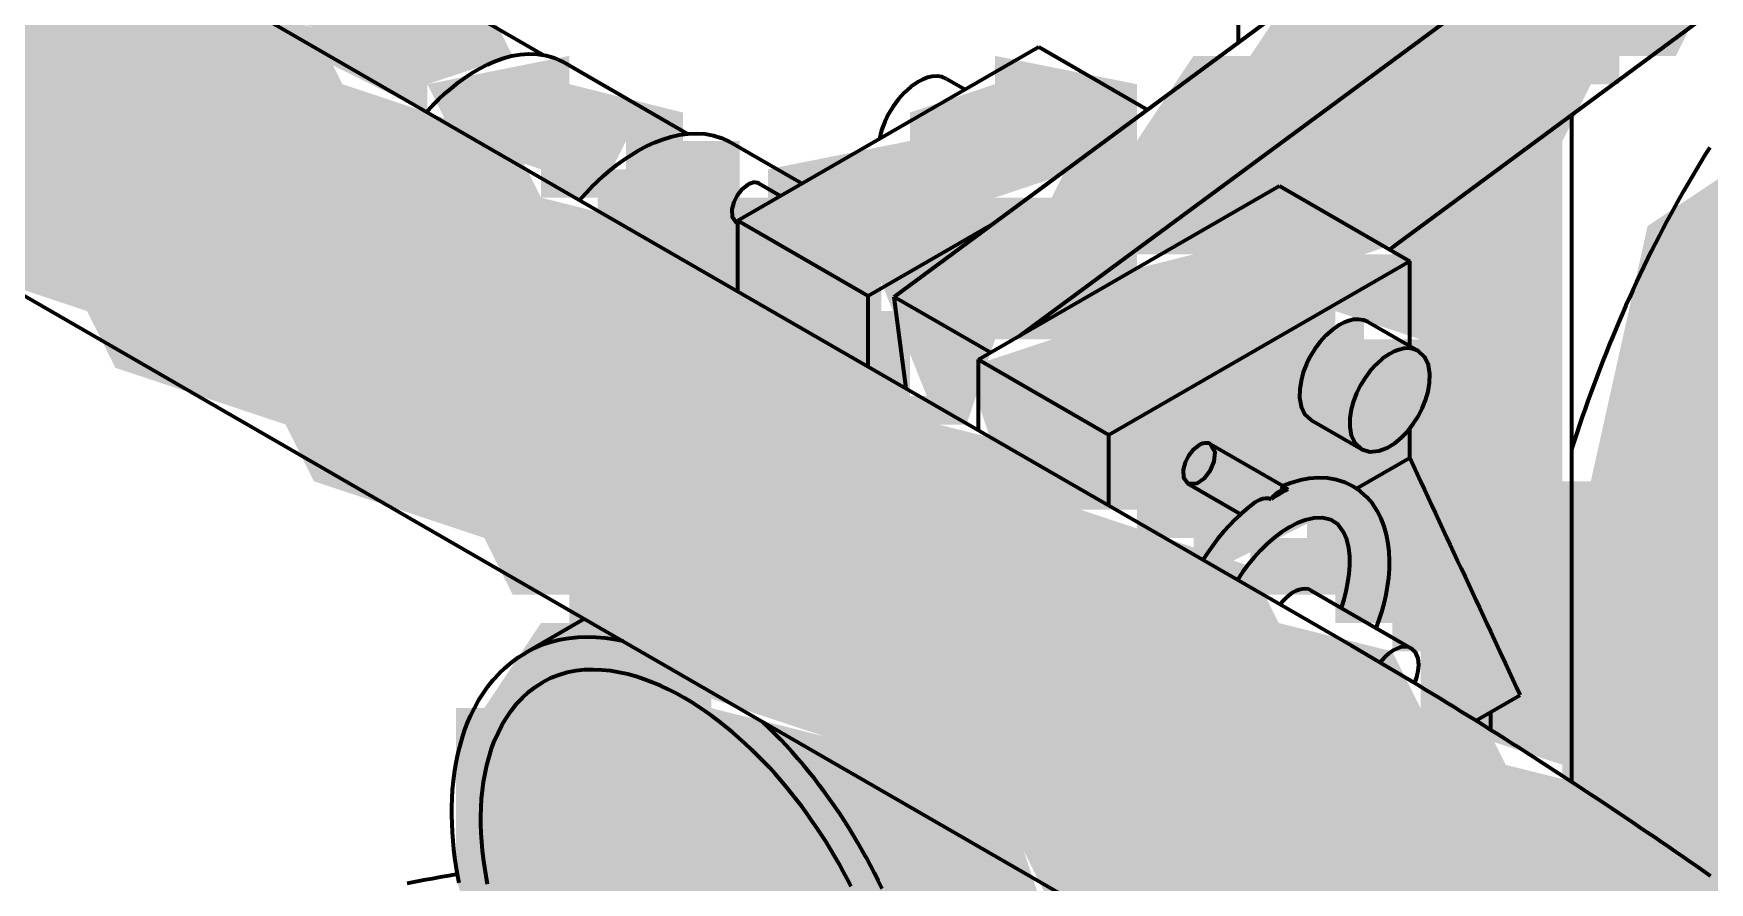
# Model space of a CAD drawing. Header units: millimetres. Extents: x 0 to 420, y 0 to 297.
# Drawn here: x 226.53 to 232.44, y 232.65 to 235.65 of the extents above; entities that cross this region are included whole.
import ezdxf

# ---------------------------------------------------------------- set-up
doc = ezdxf.new("R2010")
doc.units = ezdxf.units.MM
doc.layers.add('01-VISIBLE', color=7, linetype='CONTINUOUS', lineweight=70)
doc.layers.add('13-GRAFICA', color=30, linetype='CONTINUOUS', lineweight=18)

msp = doc.modelspace()

# ---------------------------------------------------------------- hatches: boundary and pattern name
at = {"layer": '13-GRAFICA', "true_color": 0x202020}
h = msp.add_hatch(color=7, dxfattribs=at)
h.dxf.hatch_style = 1
h.paths.add_polyline_path([(226.9185, 235.8682), (226.7185, 236.1682), (226.8185, 236.1682), (226.9185, 236.5682), (227.3185, 236.8682), (227.3185, 237.0682), (227.6185, 237.2682), (227.6185, 237.4682), (227.9185, 237.6682), (227.9185, 237.8682), (228.2185, 238.0682), (228.2185, 238.2682), (228.5185, 238.4682), (228.5185, 238.6682), (228.9185, 238.9682), (228.9185, 239.1682), (229.0185, 239.1682), (229.4185, 239.6682), (229.6185, 239.6682), (229.6185, 239.7682), (229.9185, 239.8682), (229.9185, 239.9682), (230.9185, 239.9682), (231.2185, 239.5682), (231.4185, 239.5682), (231.4185, 239.3682), (231.5185, 239.3682), (231.5185, 239.1682), (231.6185, 239.1682), (231.6185, 238.9682), (231.7185, 238.9682), (231.7185, 238.6682), (231.8185, 238.6682), (231.8185, 238.1682), (231.9185, 238.1682), (231.9185, 236.4682), (231.8185, 236.4682), (231.6185, 236.1682), (231.4185, 236.1682), (231.4185, 236.0682), (231.1185, 236.0682), (231.1185, 236.1682), (230.8185, 236.2682), (230.7185, 238.1682), (230.6185, 238.1682), (230.5185, 238.7682), (230.3185, 238.8682), (230.3185, 238.7682), (229.6185, 238.1682), (229.6185, 237.9682), (229.3185, 237.7682), (229.3185, 237.5682), (229.0185, 237.3682), (229.0185, 237.1682), (228.6185, 236.8682), (228.6185, 236.6682), (228.3185, 236.4682), (228.3185, 236.2682), (228.0185, 236.0682), (227.9185, 235.7682), (228.1185, 235.7682), (228.2185, 235.5682), (227.9185, 235.4682), (227.9185, 235.3682), (227.5185, 235.5682), (227.5185, 235.6682)])
at = {"layer": '13-GRAFICA', "true_color": 0xb21820}
h = msp.add_hatch(color=7, dxfattribs=at)
h.dxf.hatch_style = 1
h.paths.add_polyline_path([(229.7185, 234.2682), (229.5185, 234.7682), (229.7185, 234.7682), (229.9185, 235.0682), (230.1185, 235.0682), (230.2185, 235.2682), (230.4185, 235.2682), (230.6185, 235.5682), (230.8185, 235.5682), (231.0185, 235.8682), (231.2185, 235.8682), (231.4185, 236.1682), (231.6185, 236.1682), (231.6185, 236.2682), (231.7185, 236.2682), (231.8185, 236.4682), (232.0185, 236.4682), (232.2185, 236.7682), (232.4185, 236.7682), (232.4185, 236.8682), (232.7185, 236.9682), (232.9185, 237.2682), (233.1185, 237.2682), (233.3185, 237.5682), (233.5185, 237.5682), (233.7185, 237.8682), (233.9185, 237.8682), (234.1185, 238.1682), (234.3185, 238.1682), (234.4185, 238.3682), (234.2185, 238.3682), (234.1185, 238.7682), (234.2185, 238.7682), (234.2185, 239.0682), (234.3185, 239.0682), (234.5185, 239.3682), (234.8185, 239.3682), (234.8185, 239.2682), (235.4185, 239.0682), (235.5185, 238.8682), (235.9185, 238.7682), (236.0185, 238.5682), (236.4185, 238.4682), (236.5185, 238.0682), (236.4185, 238.0682), (236.4185, 237.7682), (236.3185, 237.7682), (236.1185, 237.4682), (235.8185, 237.4682), (235.8185, 237.5682), (235.6185, 237.5682), (235.6185, 237.6682), (235.4185, 237.6682), (235.4185, 237.7682), (235.1185, 237.7682), (234.9185, 237.4682), (234.7185, 237.4682), (234.6185, 237.2682), (234.4185, 237.2682), (234.2185, 236.9682), (234.0185, 236.9682), (233.8185, 236.6682), (233.6185, 236.6682), (233.4185, 236.3682), (233.2185, 236.3682), (233.2185, 236.2682), (233.1185, 236.2682), (233.0185, 236.0682), (232.8185, 236.0682), (232.6185, 235.7682), (232.4185, 235.7682), (232.3185, 235.5682), (232.1185, 235.5682), (232.1185, 235.4682), (232.0185, 235.4682), (231.9185, 235.2682), (231.7185, 235.2682), (231.5185, 234.9682), (231.2185, 234.8682), (231.1185, 235.0682), (230.7185, 235.0682), (230.6185, 234.8682), (230.4185, 234.8682), (230.4185, 234.7682), (230.2185, 234.7682), (230.1185, 234.5682), (229.9185, 234.5682), (229.8185, 234.2682)])
h = msp.add_hatch(color=7, dxfattribs=at)
h.dxf.hatch_style = 1
h.paths.add_polyline_path([(222.2185, 228.7682), (222.2185, 233.9682), (222.1185, 233.9682), (222.1185, 234.6682), (222.0185, 234.6682), (222.0185, 234.9682), (221.8185, 235.0682), (221.7185, 235.4682), (221.4185, 235.6682), (221.4185, 235.8682), (221.2185, 235.9682), (221.2185, 236.1682), (220.9185, 236.3682), (220.8185, 236.7682), (220.6185, 236.8682), (220.6185, 237.0682), (220.5185, 237.0682), (220.5185, 237.2682), (220.4185, 237.2682), (220.4185, 237.6682), (220.3185, 237.6682), (220.3185, 237.9682), (220.4185, 237.9682), (220.5185, 238.3682), (220.6185, 238.3682), (220.8185, 238.6682), (221.2185, 238.6682), (221.2185, 238.7682), (222.0185, 238.6682), (222.0185, 238.5682), (222.2185, 238.5682), (222.2185, 238.4682), (222.5185, 238.4682), (222.5185, 238.3682), (222.7185, 238.3682), (222.7185, 238.2682), (222.9185, 238.2682), (222.9185, 238.1682), (223.1185, 238.1682), (223.1185, 238.0682), (223.7185, 237.8682), (223.8185, 237.6682), (224.2185, 237.5682), (224.3185, 237.3682), (224.9185, 237.1682), (225.0185, 236.9682), (225.6185, 236.7682), (225.7185, 236.5682), (226.1185, 236.4682), (226.2185, 236.2682), (226.8185, 236.0682), (226.9185, 235.8682), (227.1185, 235.8682), (227.1185, 235.7682), (227.5185, 235.6682), (227.6185, 235.4682), (228.2185, 235.2682), (228.3185, 235.0682), (228.7185, 234.9682), (228.8185, 234.7682), (229.4185, 234.5682), (229.5185, 234.3682), (229.7185, 234.3682), (229.7185, 234.2682), (230.1185, 234.1682), (230.2185, 233.9682), (230.8185, 233.7682), (230.9185, 233.5682), (231.3185, 233.4682), (231.4185, 233.2682), (231.6185, 233.2682), (231.7185, 233.0682), (232.1185, 232.9682), (232.3185, 232.6682), (232.5185, 232.6682), (232.6185, 232.4682), (232.8185, 232.4682), (233.0185, 232.1682), (233.2185, 232.1682), (233.4185, 231.8682), (233.6185, 231.8682), (234.0185, 231.3682), (234.2185, 231.3682), (234.8185, 230.6682), (235.0185, 230.6682), (235.0185, 230.5682), (235.8185, 229.8682), (235.8185, 229.6682), (236.4185, 229.1682), (236.4185, 228.9682), (236.8185, 228.6682), (236.8185, 228.4682), (237.0185, 228.3682), (237.0185, 228.1682), (237.2185, 228.0682), (237.2185, 227.8682), (237.3185, 227.8682), (237.3185, 227.7682), (237.5185, 227.6682), (237.5185, 227.4682), (237.7185, 227.3682), (237.7185, 227.1682), (237.8185, 227.1682), (237.8185, 226.9682), (237.9185, 226.9682), (237.9185, 226.7682), (238.0185, 226.7682), (238.1185, 225.7682), (238.2185, 225.7682), (238.2185, 215.5682), (237.9185, 215.3682), (237.9185, 213.1682), (237.5185, 213.0682), (237.4185, 212.8682), (237.0185, 212.7682), (237.0185, 212.6682), (236.7185, 212.5682), (236.7185, 212.4682), (236.4185, 212.4682), (236.4185, 215.0682), (236.6185, 215.1682), (236.6185, 215.3682), (236.7185, 215.3682), (236.8185, 215.6682), (236.9185, 215.6682), (236.9185, 225.9682), (236.8185, 225.9682), (236.8185, 226.2682), (236.7185, 226.2682), (236.5185, 226.8682), (236.4185, 226.8682), (236.3185, 227.1682), (236.0185, 227.3682), (236.0185, 227.5682), (235.9185, 227.5682), (235.8185, 227.8682), (235.5185, 228.0682), (235.5185, 228.2682), (235.1185, 228.5682), (235.1185, 228.7682), (235.0185, 228.7682), (233.9185, 229.9682), (233.7185, 229.9682), (233.2185, 230.5682), (233.0185, 230.5682), (232.7185, 230.9682), (232.5185, 230.9682), (232.3185, 231.2682), (232.1185, 231.2682), (231.9185, 231.5682), (231.7185, 231.5682), (231.6185, 231.7682), (231.4185, 231.7682), (231.4185, 231.8682), (231.1185, 231.9682), (231.0185, 232.1682), (230.8185, 232.1682), (230.8185, 232.2682), (230.6185, 232.2682), (230.5185, 232.4682), (230.1185, 232.5682), (230.0185, 232.7682), (229.4185, 232.9682), (229.3185, 233.1682), (228.7185, 233.3682), (228.6185, 233.5682), (228.4185, 233.5682), (228.4185, 233.6682), (228.2185, 233.6682), (228.1185, 233.8682), (227.5185, 234.0682), (227.4185, 234.2682), (226.8185, 234.4682), (226.7185, 234.6682), (226.1185, 234.8682), (226.0185, 235.0682), (225.8185, 235.0682), (225.8185, 235.1682), (225.6185, 235.1682), (225.5185, 235.3682), (224.9185, 235.5682), (224.8185, 235.7682), (224.2185, 235.9682), (224.1185, 236.1682), (223.5185, 236.3682), (223.4185, 236.5682), (223.0185, 236.6682), (222.9185, 236.8682), (222.7185, 236.8682), (222.7185, 236.9682), (222.5185, 236.9682), (222.5185, 237.0682), (221.9185, 237.2682), (221.9185, 237.1682), (222.1185, 237.0682), (222.1185, 236.8682), (222.4185, 236.6682), (222.4185, 236.4682), (222.6185, 236.3682), (222.6185, 236.1682), (222.9185, 235.9682), (222.9185, 235.7682), (223.0185, 235.7682), (223.0185, 235.5682), (223.1185, 235.5682), (223.1185, 235.3682), (223.2185, 235.3682), (223.2185, 235.0682), (223.3185, 235.0682), (223.3185, 234.6682), (223.4185, 234.6682), (223.4185, 229.7682), (223.3185, 229.7682), (222.7185, 229.0682), (222.5185, 229.0682), (222.3185, 228.7682)])
at = {"layer": '13-GRAFICA', "true_color": 0x202020}
h = msp.add_hatch(color=7, dxfattribs=at)
h.dxf.hatch_style = 1
h.paths.add_polyline_path([(232.1185, 232.9682), (231.9185, 232.9682), (231.9185, 233.0682), (231.6185, 233.1682), (231.6185, 233.2682), (231.7185, 233.2682), (231.7185, 233.5682), (231.6185, 233.5682), (231.6185, 233.7682), (231.5185, 233.7682), (231.5185, 233.9682), (231.4185, 233.9682), (231.4185, 234.8682), (231.3185, 234.8682), (231.3185, 234.9682), (231.5185, 234.9682), (231.7185, 235.2682), (231.9185, 235.2682), (231.9185, 234.0682), (232.0185, 234.0682), (232.2185, 234.9682), (232.5185, 235.1682), (232.5185, 235.3682), (232.8185, 235.5682), (232.8185, 235.7682), (232.9185, 235.7682), (233.2185, 236.1682), (233.8185, 236.3682), (233.9185, 236.5682), (234.3185, 236.6682), (234.4185, 236.8682), (235.0185, 237.0682), (235.1185, 237.2682), (235.3185, 237.2682), (235.3185, 237.3682), (235.5185, 237.3682), (235.5185, 237.4682), (235.7185, 237.4682), (235.7185, 237.5682), (235.8185, 237.5682), (235.8185, 237.4682), (236.1185, 237.4682), (236.1185, 237.5682), (236.4185, 237.7682), (236.4185, 237.9682), (236.7185, 238.0682), (236.7185, 238.1682), (238.4185, 238.2682), (238.4185, 238.1682), (238.8185, 238.1682), (238.8185, 238.0682), (239.3185, 238.0682), (239.3185, 237.9682), (239.5185, 237.9682), (239.5185, 237.8682), (239.7185, 237.8682), (239.7185, 237.7682), (239.9185, 237.7682), (239.9185, 237.6682), (240.1185, 237.6682), (240.1185, 237.5682), (240.3185, 237.5682), (240.3185, 237.4682), (240.9185, 237.2682), (240.9185, 237.1682), (241.2185, 237.0682), (241.5185, 236.6682), (241.7185, 236.6682), (242.1185, 236.1682), (242.3185, 236.1682), (242.3185, 236.0682), (243.2185, 235.2682), (243.2185, 235.0682), (243.8185, 234.5682), (243.8185, 234.3682), (244.1185, 234.1682), (244.1185, 233.9682), (244.3185, 233.8682), (244.3185, 233.6682), (244.5185, 233.5682), (244.5185, 233.3682), (244.6185, 233.3682), (244.7185, 233.0682), (244.9185, 232.9682), (244.9185, 232.7682), (245.0185, 232.7682), (245.2185, 232.1682), (245.4185, 232.0682), (245.4185, 231.8682), (245.5185, 231.8682), (245.5185, 231.6682), (245.6185, 231.6682), (245.6185, 231.4682), (245.7185, 231.4682), (245.7185, 231.2682), (245.8185, 231.2682), (245.8185, 230.9682), (245.9185, 230.9682), (246.0185, 230.4682), (246.1185, 230.4682), (246.1185, 230.2682), (246.2185, 230.2682), (246.3185, 229.6682), (246.4185, 229.6682), (246.4185, 229.4682), (246.5185, 229.4682), (246.6185, 228.6682), (246.7185, 228.6682), (246.7185, 228.1682), (246.8185, 228.1682), (246.8185, 227.7682), (246.9185, 227.7682), (246.9185, 227.0682), (247.0185, 227.0682), (247.0185, 225.8682), (247.1185, 225.8682), (247.1185, 223.7682), (247.0185, 223.7682), (247.0185, 222.3682), (246.9185, 222.3682), (246.9185, 221.0682), (246.8185, 221.0682), (246.8185, 219.8682), (246.7185, 219.8682), (246.7185, 218.5682), (246.6185, 218.5682), (246.6185, 217.2682), (246.5185, 217.2682), (246.5185, 215.9682), (246.4185, 215.9682), (246.4185, 214.6682), (246.3185, 214.6682), (246.1185, 210.7682), (246.0185, 210.7682), (246.0185, 210.0682), (245.9185, 210.0682), (245.9185, 209.9682), (245.7185, 209.9682), (245.6185, 209.7682), (245.4185, 209.7682), (245.4185, 209.6682), (245.0185, 209.5682), (244.9185, 209.3682), (244.3185, 209.1682), (244.2185, 208.9682), (243.6185, 208.7682), (243.5185, 208.5682), (243.1185, 208.4682), (243.0185, 208.2682), (242.4185, 208.4682), (242.4185, 208.5682), (242.2185, 208.6682), (242.2185, 208.8682), (242.3185, 208.8682), (242.3185, 210.2682), (242.4185, 210.2682), (242.4185, 211.5682), (242.5185, 211.5682), (242.5185, 212.8682), (242.6185, 212.8682), (242.6185, 214.1682), (242.7185, 214.1682), (242.9185, 218.0682), (243.0185, 218.0682), (243.2185, 221.8682), (243.3185, 221.8682), (243.3185, 224.7682), (243.2185, 224.7682), (243.2185, 225.8682), (243.1185, 225.8682), (243.1185, 226.2682), (243.0185, 226.2682), (243.0185, 226.6682), (242.9185, 226.6682), (242.8185, 227.5682), (242.7185, 227.5682), (242.7185, 227.7682), (242.6185, 227.7682), (242.6185, 228.0682), (242.5185, 228.0682), (242.5185, 228.3682), (242.4185, 228.3682), (242.3185, 228.8682), (242.2185, 228.8682), (242.2185, 229.0682), (242.1185, 229.0682), (242.1185, 229.3682), (242.0185, 229.3682), (242.0185, 229.5682), (241.8185, 229.6682), (241.8185, 229.8682), (241.7185, 229.8682), (241.7185, 230.0682), (241.6185, 230.0682), (241.6185, 230.2682), (241.5185, 230.2682), (241.3185, 230.8682), (241.1185, 230.9682), (241.1185, 231.1682), (240.9185, 231.2682), (240.9185, 231.4682), (240.7185, 231.5682), (240.7185, 231.7682), (240.4185, 231.9682), (240.4185, 232.1682), (240.2185, 232.2682), (240.2185, 232.4682), (239.2185, 233.3682), (239.2185, 233.5682), (238.9185, 233.6682), (238.6185, 234.0682), (238.4185, 234.0682), (238.1185, 234.4682), (237.9185, 234.4682), (237.9185, 234.5682), (237.6185, 234.6682), (237.5185, 234.8682), (237.3185, 234.8682), (237.3185, 234.9682), (237.1185, 234.9682), (237.1185, 235.0682), (236.9185, 235.0682), (236.9185, 235.1682), (236.7185, 235.1682), (236.7185, 235.2682), (236.5185, 235.2682), (236.5185, 235.3682), (235.7185, 235.4682), (235.7185, 235.1682), (235.6185, 235.1682), (235.6185, 234.8682), (235.5185, 234.8682), (235.4185, 233.2682), (235.1185, 233.1682), (235.1185, 233.0682), (234.5185, 233.0682), (234.5185, 232.5682), (234.3185, 232.5682), (234.3185, 232.4682), (234.0185, 232.3682), (234.0185, 232.2682), (233.6185, 232.2682), (233.6185, 232.3682), (232.6185, 232.4682), (232.5185, 232.6682), (232.3185, 232.6682)])
at = {"layer": '13-GRAFICA', "true_color": 0xcba23e}
h = msp.add_hatch(color=7, dxfattribs=at)
h.dxf.hatch_style = 1
h.paths.add_polyline_path([(228.3185, 235.0682), (228.3185, 235.1682), (228.0185, 235.2682), (227.9185, 235.4682), (228.4185, 235.5682), (228.4185, 235.4682), (228.8185, 235.3682), (228.8185, 235.2682), (228.6185, 235.2682), (228.5185, 235.0682)])
h = msp.add_hatch(color=7, dxfattribs=at)
h.dxf.hatch_style = 1
h.paths.add_polyline_path([(228.7185, 234.9682), (228.5185, 234.9682), (228.5185, 235.1682), (228.6185, 235.1682), (228.6185, 235.2682), (229.0185, 235.2682), (229.0185, 235.0682), (229.1185, 235.0682), (229.1185, 235.1682), (229.6185, 235.2682), (229.6185, 235.3682), (229.9185, 235.4682), (229.9185, 235.5682), (230.4185, 235.4682), (230.4185, 235.2682), (230.2185, 235.2682), (230.2185, 235.1682), (229.9185, 235.0682), (229.7185, 234.7682), (229.5185, 234.7682), (229.5185, 234.6682), (229.6185, 234.6682), (229.6185, 234.3682), (229.5185, 234.3682), (229.4185, 234.5682), (228.8185, 234.7682)])
h = msp.add_hatch(color=7, dxfattribs=at)
h.dxf.hatch_style = 1
h.paths.add_polyline_path([(230.4185, 233.9682), (230.2185, 233.9682), (230.1185, 234.1682), (229.9185, 234.1682), (229.8185, 234.4682), (230.1185, 234.5682), (230.2185, 234.7682), (230.6185, 234.8682), (230.7185, 235.0682), (231.1185, 235.0682), (231.2185, 234.8682), (231.4185, 234.8682), (231.4185, 234.5682), (231.1185, 234.6682), (231.1185, 234.5682), (231.0185, 234.5682), (231.0185, 234.2682), (231.1185, 234.2682), (231.1185, 234.1682), (231.4185, 234.2682), (231.4185, 233.9682), (231.5185, 233.9682), (231.5185, 233.7682), (231.6185, 233.7682), (231.6185, 233.5682), (231.7185, 233.5682), (231.7185, 233.2682), (231.4185, 233.2682), (231.4185, 233.4682), (231.3185, 233.4682), (231.3185, 233.9682), (231.2185, 233.9682), (231.2185, 234.0682), (230.6185, 234.1682), (230.6185, 234.0682), (230.7185, 234.0682), (230.7185, 233.7682), (230.6185, 233.7682), (230.6185, 233.8682), (230.4185, 233.8682)])
at = {"layer": '13-GRAFICA', "true_color": 0xd6d9de}
h = msp.add_hatch(color=7, dxfattribs=at)
h.dxf.hatch_style = 1
h.paths.add_polyline_path([(231.1185, 234.1682), (231.1185, 234.2682), (231.0185, 234.2682), (231.0185, 234.5682), (231.2185, 234.6682), (231.2185, 234.5682), (231.4185, 234.5682), (231.4185, 234.2682)])
h = msp.add_hatch(color=7, dxfattribs=at)
h.dxf.hatch_style = 1
h.paths.add_polyline_path([(231.1185, 233.5682), (231.1185, 233.9682), (230.7185, 233.7682), (230.7185, 234.0682), (230.6185, 234.0682), (230.6185, 234.1682), (231.2185, 234.0682), (231.2185, 233.9682), (231.3185, 233.9682), (231.3185, 233.5682)])
at = {"layer": '13-GRAFICA', "true_color": 0xcba23e}
h = msp.add_hatch(color=7, dxfattribs=at)
h.dxf.hatch_style = 1
h.paths.add_polyline_path([(231.1185, 233.9682), (231.1185, 233.6682), (230.8185, 233.6682), (230.8185, 233.8682), (231.0185, 233.8682), (231.0185, 233.9682)])
at = {"layer": '13-GRAFICA', "true_color": 0xffffff}
h = msp.add_hatch(color=7, dxfattribs=at)
h.dxf.hatch_style = 1
h.paths.add_polyline_path([(228.0185, 232.6682), (228.0185, 233.2682), (228.1185, 233.2682), (228.3185, 233.5682), (228.6185, 233.5682), (228.7185, 233.3682), (228.9185, 233.3682), (228.9185, 233.2682), (229.3185, 233.1682), (229.4185, 232.9682), (230.0185, 232.7682), (230.2185, 232.1682), (230.1185, 232.1682), (230.1185, 231.8682), (230.0185, 231.8682), (229.9185, 231.6682), (229.7185, 231.6682), (229.7185, 231.5682), (229.4185, 231.4682), (229.4185, 231.3682), (229.0185, 231.3682), (229.0185, 231.4682), (228.6185, 231.5682), (228.6185, 231.6682), (228.3185, 231.8682), (228.3185, 232.0682), (228.2185, 232.0682)])

# ---------------------------------------------------------------- linework, layer by layer
at = {"layer": '01-VISIBLE'}
for p, q in [((229.5627, 234.719), (234.8389, 238.6214)), ((230.0071, 234.5821), (235.1924, 238.4173)), ((223.4886, 237.9261), (231.1749, 233.4885)), ((231.3092, 234.8855), (235.2643, 237.8109)), ((222.8536, 236.8263), (230.5399, 232.3886)), ((230.7754, 236.4161), (230.7754, 235.616)), ((228.3254, 235.572), (227.9148, 235.8091)), ((229.0118, 234.9872), (230.0725, 235.5996)), ((230.0725, 235.5996), (230.4548, 235.3788)), ((228.8333, 235.2932), (228.3926, 235.5477)), ((229.7482, 235.487), (229.8129, 235.4497)), ((231.9504, 235.3598), (231.9504, 233.0091)), ((229.2375, 235.1175), (228.9833, 235.2644)), ((229.0872, 235.1177), (229.1625, 235.0742)), ((229.8603, 234.4973), (230.921, 235.1097)), ((230.921, 235.1097), (231.3806, 234.8443)), ((229.0072, 234.9792), (229.0118, 234.9765)), ((229.0118, 234.9872), (229.4714, 234.7219)), ((229.0118, 234.7373), (229.0118, 234.9872)), ((229.4714, 234.7219), (229.9052, 234.9723)), ((230.32, 234.232), (231.3806, 234.8443)), ((231.3806, 234.5445), (231.3806, 234.8443)), ((229.4714, 234.4719), (229.4714, 234.7219)), ((229.6051, 234.3947), (229.5627, 234.719)), ((229.5627, 234.719), (229.9035, 234.5222)), ((231.2331, 234.6297), (231.4099, 234.5276)), ((229.8603, 234.4973), (230.32, 234.232)), ((229.8603, 234.2474), (229.8603, 234.4973)), ((231.0331, 234.2833), (231.2099, 234.1812)), ((230.32, 233.982), (230.32, 234.232)), ((230.6782, 234.1992), (230.9352, 234.0508)), ((231.3806, 234.1503), (231.3806, 234.2538)), ((231.1931, 234.042), (231.3806, 234.1503)), ((230.5982, 234.0606), (230.7852, 233.9526)), ((230.9364, 233.8939), (230.9753, 233.9163)), ((231.033, 233.6829), (231.3866, 233.4788)), ((228.4717, 233.5827), (228.2652, 233.4635)), ((231.6147, 233.224), (231.7695, 233.3134)), ((231.666, 233.1919), (231.666, 233.2536))]:
    msp.add_line(p, q, dxfattribs=at)
for points in [[(227.9151, 235.3705), (227.9358, 235.3928), (227.9573, 235.4143), (227.9795, 235.435), (228.0026, 235.4548), (228.0264, 235.4737), (228.051, 235.4916), (228.0764, 235.5083), (228.1027, 235.5236), (228.1297, 235.5375), (228.1576, 235.5497), (228.1862, 235.5599), (228.2156, 235.5679), (228.2455, 235.5733), (228.2758, 235.5757), (228.3062, 235.5746), (228.3362, 235.5698), (228.3652, 235.5608), (228.3926, 235.5477)], [(229.7482, 235.487), (229.7321, 235.4937), (229.7147, 235.4963), (229.6973, 235.4953), (229.6802, 235.4914), (229.6638, 235.4851), (229.6482, 235.4771)], [(229.6482, 235.4771), (229.6224, 235.4595), (229.5991, 235.4386), (229.5782, 235.4153), (229.5597, 235.3901), (229.5436, 235.3633), (229.53, 235.3352), (229.5191, 235.3059), (229.5113, 235.2756)], [(228.4542, 235.0592), (228.4746, 235.0819), (228.4957, 235.104), (228.5175, 235.1254), (228.54, 235.146), (228.5632, 235.1659), (228.5872, 235.1848), (228.6119, 235.2027), (228.6374, 235.2196), (228.6636, 235.2352), (228.6906, 235.2495), (228.7183, 235.2623), (228.7468, 235.2733), (228.7759, 235.2824), (228.8057, 235.2892), (228.8359, 235.2935), (228.8664, 235.2948), (228.8968, 235.2928), (228.9268, 235.2872), (228.9558, 235.2777), (228.9833, 235.2644)], [(232.438, 235.2455), (232.422, 235.22), (232.4063, 235.1943), (232.3907, 235.1686), (232.3753, 235.1427), (232.3601, 235.1167), (232.3451, 235.0906), (232.3302, 235.0644), (232.3156, 235.0381), (232.3011, 235.0117), (232.2869, 234.9852), (232.2728, 234.9586), (232.2589, 234.9319), (232.2452, 234.9051), (232.2316, 234.8782), (232.2183, 234.8512), (232.2051, 234.8241), (232.1922, 234.7969), (232.1794, 234.7697), (232.1667, 234.7424), (232.1543, 234.7149), (232.142, 234.6875), (232.1299, 234.6599), (232.118, 234.6322), (232.1063, 234.6045), (232.0947, 234.5767), (232.0833, 234.5488), (232.0721, 234.5209), (232.0611, 234.4929), (232.0502, 234.4648), (232.0395, 234.4367), (232.0289, 234.4085), (232.0185, 234.3802), (232.0083, 234.3519), (231.9983, 234.3235), (231.9884, 234.2951), (231.9787, 234.2666), (231.9691, 234.2381), (231.9597, 234.2095), (231.9504, 234.1808)], [(229.0472, 235.1138), (229.0264, 235.0972), (229.01, 235.0763), (228.9981, 235.0526), (228.9914, 235.0269), (228.9924, 235.0005), (229.0072, 234.9792)], [(229.0872, 235.1177), (229.0807, 235.1204), (229.0738, 235.1215), (229.0668, 235.121), (229.06, 235.1195), (229.0534, 235.117), (229.0472, 235.1138)], [(231.1331, 234.6198), (231.1078, 234.6025), (231.0849, 234.5821), (231.0643, 234.5593), (231.0459, 234.5347), (231.0299, 234.5085), (231.0163, 234.481), (231.0052, 234.4524), (230.9971, 234.4228), (230.9925, 234.3924), (230.9922, 234.3618), (230.9976, 234.3316), (231.0108, 234.304), (231.0331, 234.2833)], [(231.2331, 234.6297), (231.217, 234.6364), (231.1997, 234.639), (231.1822, 234.638), (231.1651, 234.634), (231.1487, 234.6278), (231.1331, 234.6198)], [(231.3099, 234.5177), (231.2846, 234.5004), (231.2616, 234.48), (231.241, 234.4573), (231.2227, 234.4327), (231.2067, 234.4065), (231.1931, 234.379), (231.182, 234.3503), (231.1739, 234.3207), (231.1693, 234.2904), (231.169, 234.2597), (231.1744, 234.2295), (231.1875, 234.2019), (231.2099, 234.1812)], [(231.2099, 234.1812), (231.2398, 234.1721), (231.2711, 234.175), (231.3005, 234.1861), (231.3274, 234.2025), (231.3517, 234.2226), (231.3735, 234.2453), (231.3929, 234.2702), (231.4099, 234.2967), (231.4244, 234.3247), (231.4362, 234.3539), (231.445, 234.3842), (231.4502, 234.4152), (231.451, 234.4467), (231.4459, 234.4778), (231.4327, 234.5063), (231.4099, 234.5276)], [(231.4099, 234.5276), (231.3938, 234.5343), (231.3764, 234.5369), (231.359, 234.5359), (231.3419, 234.532), (231.3255, 234.5257), (231.3099, 234.5177)], [(230.5982, 234.0606), (230.6306, 234.0608), (230.6579, 234.0801), (230.6782, 234.1068), (230.6912, 234.1377), (230.6942, 234.171), (230.6782, 234.1992)], [(230.6782, 234.1992), (230.6717, 234.2019), (230.6648, 234.2029), (230.6578, 234.2025), (230.651, 234.2009), (230.6444, 234.1984), (230.6382, 234.1952)], [(230.6382, 234.1952), (230.6174, 234.1787), (230.601, 234.1578), (230.5891, 234.134), (230.5823, 234.1083), (230.5834, 234.0819), (230.5982, 234.0606)], [(231.7695, 233.3134), (231.7566, 233.3413), (231.7436, 233.3692), (231.7306, 233.3971), (231.7177, 233.425), (231.7047, 233.4529), (231.6917, 233.4808), (231.6788, 233.5087), (231.6658, 233.5366), (231.6529, 233.5645), (231.6399, 233.5924), (231.6269, 233.6203), (231.614, 233.6482), (231.601, 233.6761), (231.588, 233.704), (231.5751, 233.7319), (231.5621, 233.7598), (231.5491, 233.7876), (231.5362, 233.8155), (231.5232, 233.8434), (231.5103, 233.8713), (231.4973, 233.8992), (231.4843, 233.9271), (231.4714, 233.955), (231.4584, 233.9829), (231.4454, 234.0108), (231.4325, 234.0387), (231.4195, 234.0666), (231.4065, 234.0945), (231.3936, 234.1224), (231.3806, 234.1503)], [(231.181, 234.0495), (231.1522, 234.0635), (231.1217, 234.0731), (231.0902, 234.0786), (231.0582, 234.0799), (231.0263, 234.0775), (230.9948, 234.0717), (230.964, 234.0628), (230.9341, 234.0514)], [(230.921, 234.0319), (230.9154, 234.0284), (230.9101, 234.0244), (230.905, 234.0201), (230.9003, 234.0154), (230.8958, 234.0105), (230.8916, 234.0054)], [(230.921, 234.0238), (230.916, 234.0208), (230.9111, 234.0179), (230.9061, 234.0148), (230.9013, 234.0117), (230.8964, 234.0086), (230.8916, 234.0054)], [(230.9504, 234.0394), (230.9453, 234.0396), (230.9402, 234.0391), (230.9351, 234.038), (230.9303, 234.0364), (230.9255, 234.0343), (230.921, 234.0319)], [(230.9504, 234.0394), (230.9454, 234.0369), (230.9405, 234.0344), (230.9356, 234.0318), (230.9307, 234.0292), (230.9258, 234.0265), (230.921, 234.0238)], [(230.9292, 234.036), (230.9296, 234.0386), (230.9299, 234.0412), (230.9304, 234.0439), (230.931, 234.0465), (230.9318, 234.049), (230.9334, 234.0511)], [(230.9334, 234.0511), (230.9337, 234.0512), (230.934, 234.0512), (230.9343, 234.0512), (230.9346, 234.0511), (230.9349, 234.0509), (230.9352, 234.0508)], [(230.9352, 234.0508), (230.9377, 234.0488), (230.94, 234.0467), (230.9425, 234.0447), (230.945, 234.0428), (230.9477, 234.041), (230.9504, 234.0394)], [(231.2623, 233.5505), (231.2727, 233.5792), (231.282, 233.6082), (231.2901, 233.6376), (231.2969, 233.6673), (231.3023, 233.6972), (231.3062, 233.7274), (231.3086, 233.7578), (231.3092, 233.7883), (231.3079, 233.8187), (231.3044, 233.849), (231.2987, 233.8789), (231.2905, 233.9082), (231.2795, 233.9367), (231.2657, 233.9638), (231.2488, 233.9891), (231.229, 234.0122), (231.2063, 234.0325), (231.181, 234.0495)], [(230.8357, 233.9942), (230.8115, 233.9753), (230.7882, 233.9553), (230.7659, 233.9343), (230.7445, 233.9123), (230.724, 233.8895), (230.7045, 233.8658), (230.6859, 233.8414), (230.6682, 233.8164), (230.6514, 233.7907)], [(230.8357, 233.9942), (230.8441, 233.9995), (230.8531, 234.0038), (230.8625, 234.0069), (230.8723, 234.0086), (230.8822, 234.0085), (230.8916, 234.0054)], [(230.956, 233.906), (230.9283, 233.8883), (230.902, 233.8685), (230.8772, 233.847), (230.8537, 233.824), (230.8315, 233.7997), (230.8106, 233.7743), (230.7911, 233.7479), (230.7727, 233.7206)], [(231.1393, 233.6216), (231.1487, 233.6508), (231.1565, 233.6806), (231.1626, 233.7107), (231.1669, 233.7411), (231.169, 233.7718), (231.1686, 233.8025), (231.1652, 233.833), (231.158, 233.8629), (231.146, 233.8911), (231.1276, 233.9156), (231.1022, 233.9326), (231.0724, 233.9396), (231.0418, 233.9383), (231.0119, 233.9312), (230.9833, 233.9201), (230.956, 233.906)], [(230.9705, 233.6767), (230.9615, 233.671), (230.9529, 233.6645), (230.9448, 233.6575), (230.9372, 233.65), (230.93, 233.642), (230.9233, 233.6337)], [(231.033, 233.6829), (231.0229, 233.6871), (231.0121, 233.6887), (231.0012, 233.6881), (230.9905, 233.6856), (230.9802, 233.6817), (230.9705, 233.6767)], [(228.608, 233.504), (228.5764, 233.5102), (228.5447, 233.5147), (228.5127, 233.5176), (228.4806, 233.5185), (228.4485, 233.5174), (228.4165, 233.5142), (228.3848, 233.5088), (228.3537, 233.501), (228.3232, 233.4909), (228.2937, 233.4784), (228.2652, 233.4635)], [(231.1749, 233.4885), (231.2009, 233.4734), (231.2269, 233.4583), (231.2528, 233.4431), (231.2788, 233.4279), (231.3047, 233.4126), (231.3305, 233.3972), (231.3564, 233.3818), (231.3822, 233.3664), (231.4079, 233.3509), (231.4337, 233.3353), (231.4594, 233.3197), (231.4851, 233.3041), (231.5107, 233.2884), (231.5364, 233.2726), (231.5619, 233.2568), (231.5875, 233.241), (231.613, 233.2251), (231.6385, 233.2091), (231.664, 233.1932), (231.6895, 233.1771), (231.7149, 233.1611), (231.7403, 233.1449), (231.7656, 233.1288), (231.791, 233.1126), (231.8163, 233.0963), (231.8415, 233.08), (231.8668, 233.0637), (231.892, 233.0473), (231.9172, 233.0309), (231.9424, 233.0144), (231.9675, 232.9979), (231.9926, 232.9814), (232.0177, 232.9648), (232.0428, 232.9482), (232.0678, 232.9315), (232.0929, 232.9148), (232.1178, 232.8981), (232.1428, 232.8813), (232.1677, 232.8645), (232.1926, 232.8477), (232.2175, 232.8308), (232.2424, 232.8138), (232.2672, 232.7969), (232.292, 232.7799), (232.3168, 232.7628), (232.3416, 232.7458), (232.3663, 232.7287), (232.391, 232.7115), (232.4157, 232.6943), (232.4404, 232.6771)], [(228.0296, 232.652), (228.0241, 232.6815), (228.0193, 232.7111), (228.0151, 232.7408), (228.0115, 232.7706), (228.0086, 232.8005), (228.0065, 232.8304), (228.005, 232.8604), (228.0043, 232.8904), (228.0045, 232.9204), (228.0054, 232.9504), (228.0072, 232.9804), (228.01, 233.0102), (228.0137, 233.04), (228.0184, 233.0697), (228.0241, 233.0991), (228.031, 233.1283), (228.039, 233.1572), (228.0482, 233.1858), (228.0587, 233.2139), (228.0705, 233.2415), (228.0837, 233.2685), (228.0982, 233.2947), (228.1142, 233.3201), (228.1316, 233.3445), (228.1505, 233.3679), (228.1708, 233.39), (228.1925, 233.4107), (228.2155, 233.4299), (228.2398, 233.4476), (228.2652, 233.4635)], [(231.3241, 233.4726), (231.3149, 233.4668), (231.3063, 233.4603), (231.2982, 233.4532), (231.2905, 233.4456), (231.2833, 233.4376), (231.2765, 233.4292)], [(231.3866, 233.4788), (231.3765, 233.483), (231.3656, 233.4846), (231.3547, 233.484), (231.344, 233.4815), (231.3338, 233.4776), (231.3241, 233.4726)], [(231.3978, 233.357), (231.4054, 233.3777), (231.4105, 233.3992), (231.4124, 233.4211), (231.4102, 233.443), (231.4021, 233.4635), (231.3866, 233.4788)], [(228.8227, 233.3043), (228.7958, 233.3193), (228.7684, 233.3334), (228.7405, 233.3465), (228.7121, 233.3585), (228.6833, 233.3695), (228.6541, 233.3791), (228.6244, 233.3874), (228.5943, 233.3941), (228.5639, 233.3992), (228.5333, 233.4025), (228.5025, 233.4037), (228.4717, 233.4028), (228.4411, 233.3994), (228.4108, 233.3935), (228.3813, 233.3849), (228.3526, 233.3736), (228.3252, 233.3595)], [(228.1305, 232.6471), (228.1249, 232.6768), (228.1201, 232.7066), (228.1159, 232.7366), (228.1125, 232.7666), (228.1098, 232.7967), (228.1079, 232.8269), (228.1069, 232.8572), (228.1068, 232.8874), (228.1076, 232.9176), (228.1094, 232.9478), (228.1122, 232.9779), (228.1162, 233.0079), (228.1213, 233.0377), (228.1277, 233.0672), (228.1354, 233.0965), (228.1445, 233.1253), (228.155, 233.1537), (228.1672, 233.1813), (228.1809, 233.2083), (228.1964, 233.2343), (228.2136, 233.2591), (228.2325, 233.2827), (228.2533, 233.3047), (228.2757, 233.325), (228.2997, 233.3433), (228.3252, 233.3595)], [(229.4113, 232.6392), (229.3976, 232.6659), (229.3836, 232.6924), (229.3691, 232.7187), (229.3542, 232.7447), (229.3389, 232.7705), (229.3231, 232.7961), (229.307, 232.8214), (229.2905, 232.8464), (229.2735, 232.8711), (229.2561, 232.8956), (229.2384, 232.9198), (229.2202, 232.9437), (229.2017, 232.9672), (229.1827, 232.9905), (229.1633, 233.0134), (229.1436, 233.036), (229.1234, 233.0582), (229.1028, 233.08), (229.0818, 233.1014), (229.0604, 233.1224), (229.0386, 233.143), (229.0163, 233.1631), (228.9936, 233.1828), (228.9705, 233.2019), (228.947, 233.2205), (228.923, 233.2386), (228.8986, 233.256), (228.8738, 233.2728), (228.8485, 233.2889), (228.8227, 233.3043)], [(229.5204, 232.6313), (229.5073, 232.6588), (229.4938, 232.686), (229.4798, 232.7131), (229.4655, 232.7399), (229.4508, 232.7666), (229.4356, 232.793), (229.4201, 232.8191), (229.4042, 232.8451), (229.3879, 232.8707), (229.3712, 232.8962), (229.3541, 232.9214), (229.3367, 232.9463), (229.3188, 232.971), (229.3006, 232.9953), (229.282, 233.0194), (229.263, 233.0432), (229.2437, 233.0667), (229.2239, 233.0898), (229.2038, 233.1127), (229.1833, 233.1351), (229.1624, 233.1573), (229.1412, 233.179), (229.1195, 233.2004), (229.0975, 233.2214)], [(228.024, 232.6824), (227.9943, 232.6772), (227.9647, 232.672), (227.9352, 232.6667), (227.9056, 232.6613), (227.876, 232.6558), (227.8465, 232.6502)]]:
    msp.add_lwpolyline(points, dxfattribs=at)

doc.saveas('drawing.dxf')
